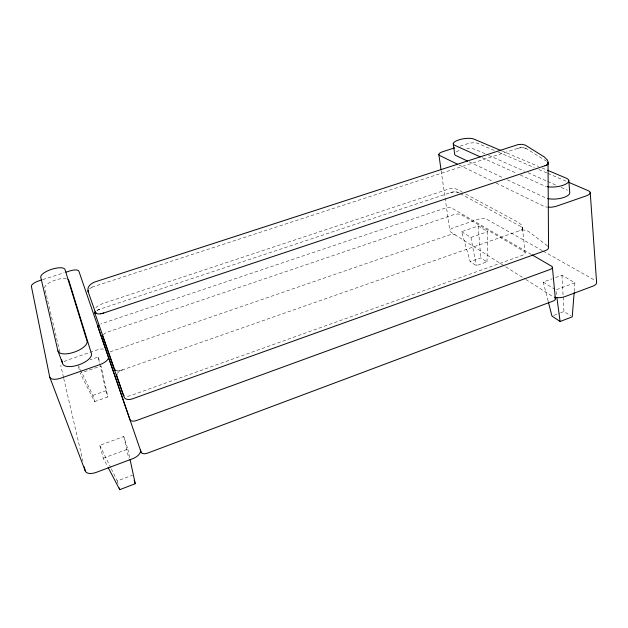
<?xml version="1.0" encoding="UTF-8"?>
<svg xmlns="http://www.w3.org/2000/svg" width="628" height="628" viewBox="0 0 628 628"><rect width="100%" height="100%" fill="white"/><g stroke="black" fill="none" stroke-linecap="round" stroke-linejoin="round"><path stroke-width="0.47" stroke-dasharray="3.14 2.35" d="M486.967 261.876L487.736 231.63L478.144 226.001L461.604 231.701L470.215 261.664L476.26 265.691L486.967 261.876L480.812 257.904L470.215 261.664M574.235 291.565L574.926 282.804L561.966 275.197L553.04 278.487M95.809 307.806L97.418 306.268L102.38 303.701L448.651 189.036C453.463 187.246 458.511 189.373 462.404 192.262M111.289 468.81L117.255 480.962L132.563 475.16M553.676 315.421L559.674 313.144M560.529 312.822L563.952 311.519L570.726 315.892M103.259 458.228L127.837 449.091L123.787 436.531L99.773 445.378L103.259 458.228L107.718 466.722M574.926 282.804L555.851 289.901L556.753 296.604M548.079 300.969L543.22 282.098L552.145 278.808M94.64 401.622L107.867 396.912L101.045 365.967L80.211 373.205L94.64 401.622L92.865 395.397L78.579 365.802M92.865 395.397L105.928 390.765L98.164 357.018L90.173 359.773M461.604 231.701L470.937 237.463L487.736 231.63M42.837 279.57L64.166 272.748M460.12 146.136L467.397 143.812A7.662 2.433 -8.7 0 1 477.68 143.317L494.793 150.649M501.764 150.877L538.596 166.467M542.192 167.99L547.577 170.274M498.397 152.188L534.42 167.629M538.926 169.56L547.027 173.03M547.93 173.414L566.849 181.523M485.067 153.774L475.223 149.417A11.116 3.603 -8.8 0 0 466.745 148.773M488.647 155.359L524.459 171.193M528.038 172.779L546.839 181.092M547.734 181.492L556.691 185.448M561.165 187.427L567.429 190.198M482.1 157.699L516.718 173.352M520.274 174.961L544.24 185.802A13.447 4.788 -6.4 0 0 546.525 186.532M469.265 161.875L503.774 178.156M507.314 179.828L545.363 197.773A13.361 4.906 -6.2 0 0 546.807 198.322M459.068 164.96L492.58 181.304M496.112 183.023L543.738 206.243A9.538 3.587 -6.1 0 0 547.42 207.146M465.85 194.115L518.414 222.414L521.421 224.95L522.794 227.948M459.468 193.204L457.749 192.278A4.946 1.798 -8.7 0 0 451.124 192.427L99.35 309.345A5.519 2.159 -18.1 0 0 96.579 310.648M460.324 193.675L522.009 227.195A5.652 2.261 -6.7 0 1 520.235 230.507L121.557 370.214A6.311 2.818 -19.1 0 1 116.149 370.763M542.317 250.635L487.187 219.51A7.371 2.889 -7.8 0 0 477.233 219.596L453.667 227.681A7.387 2.936 -8.3 0 0 450.708 232.046L525.047 279.02M543.165 251.114L594.912 280.331M531.319 254.419L451.367 207.884A4.325 1.633 -8.7 0 0 445.582 207.97L101.877 323.569A4.828 1.947 -18.4 0 0 100.716 324.024M543.22 282.098L555.066 289.414M546.627 161.302L526.185 148.475A5.581 2.426 -3.5 0 0 518.516 148.114L93.046 286.761A6.272 3.085 -17.5 0 0 89.922 288.323M525.879 279.539L553.653 297.091M547.451 245.823L528.368 231.363A6.209 3.148 -2.1 0 0 519.819 230.649M99.773 445.378L110.858 467.939M98.164 357.018L99.891 362.387M105.928 390.765L107.867 396.912M117.255 480.962L118.001 483.568M78.476 366.807L79.473 370.465M59.864 352.057L44.698 288.103A12.646 4.435 -18.2 0 1 52.517 281.132A12.646 4.435 -18.2 0 1 66.521 278.761M63.522 377.491L60.877 366.077A8.423 3.556 -20 0 1 60.94 365.08M63.742 378.441L82.943 461.18M123.787 436.531L128.709 458.197M127.837 449.091L129.839 458.456M470.937 237.463L476.26 265.691M441.178 170.777L449.844 230.664M522.496 228.302L525.134 252.888M478.144 226.001L480.812 257.904M561.966 275.197L563.952 311.519M64.15 361.712A8.423 3.556 -20 0 1 67.989 359.899L97.112 349.914A8.29 3.525 -19.2 0 1 104.397 349.254M456.266 151.945A11.116 3.603 -8.8 0 1 460.34 150.092M117.232 373.574A6.939 3.949 -19.2 0 1 122.068 370.033M89.506 289.021A7.387 3.635 -17.5 0 1 94.098 286.415M517.692 148.381A6.57 2.857 -3.5 0 1 526.719 148.805M103.353 334.724A6.421 2.653 -18.5 0 1 107.992 331.914L453.495 214.768A5.762 2.214 -8.5 0 1 461.219 214.674L524.121 251.42A6.563 2.771 -6.3 0 1 522.072 255.463L131.213 395.389A7.308 3.446 -19.5 0 1 125.961 396.182M97.002 310.57A6.5 2.543 -18.1 0 1 100.268 309.039M122.617 369.837A7.418 3.313 -19 0 1 116.251 370.489M521.483 226.904A6.641 2.653 -6.7 0 1 519.387 230.806M450.37 192.678A5.825 2.12 -8.7 0 1 458.165 192.498M110.183 351.868A4.749 2.049 -18.9 0 1 111.321 351.405L449.491 234.896A4.27 1.719 -8.4 0 1 455.206 234.896"/><path stroke-width="0.94" d="M574.157 292.538L572.234 316.865L560.105 321.489L551.965 316.072L548.322 301.919M108.157 467.577L119.736 489.659L135.263 483.725L130.043 459.39M41.903 279.86L39.124 280.755A8.8 3.022 -18.4 0 0 31.4 286.384L49.706 376.996L85.149 470.694A10.441 5.385 -22.8 0 0 96.272 472.358L132.5 458.778A10.221 5.346 -21.4 0 0 140.382 450.064M66.019 272.152L69.732 270.966A8.651 2.999 -17.8 0 1 78.861 271.17L141.127 452.239A5.817 3.069 -20.8 0 0 147.619 453.102L553.048 301.087A5.228 2.426 -4.6 0 0 555.081 298.143M454.664 147.886L442.834 151.662A7.677 2.481 -9.2 0 0 439.663 155.501L457.302 164.104M500.869 150.492L473.92 139.086A11.171 3.509 -8.9 0 0 458.942 139.848A11.171 3.509 -8.9 0 0 454.586 145.249L480.326 156.89M547.577 170.274L566.44 178.258A13.447 4.788 -6.4 0 1 564.721 184.624A13.447 4.788 -6.4 0 1 547.443 186.704M568.646 182.293L588.46 190.779A9.538 3.493 -5.6 0 1 586.246 195.881L556.965 206.039A9.538 3.587 -6.1 0 1 548.181 207.209M467.499 161.043L455.991 155.611A11.116 3.603 -8.8 0 1 454.664 153.962L453.259 143.655M532.159 254.905L551.517 266.17A5.314 2.316 -5.2 0 1 550.042 269.506L136.59 420.493A5.927 2.936 -20.1 0 1 130.02 419.747L97.952 326.937A4.828 1.947 -18.4 0 1 98.839 325.186M57.964 350.934A15.355 6.28 -19.5 0 0 74.167 352.167A15.355 6.28 -19.5 0 0 87.033 341.067L64.998 269.522A12.717 4.325 -18 0 0 51.755 269.263A12.717 4.325 -18 0 0 40.757 277.254L57.949 350.942L62.58 363.51A15.253 6.421 -19.7 0 0 78.736 364.86A15.253 6.421 -19.7 0 0 91.429 353.603L68.774 280.347A12.646 4.435 -18.2 0 0 68.036 279.389M140.491 450.386L141.127 452.239M548.315 162.715L547.49 160.124L544.295 156.945L525.44 145.194L521.931 144.314L517.927 144.628L96.72 281.368C92.504 282.506 86.782 285.771 88.038 290.992M134.18 480.294L135.263 483.725M119.242 487.917L119.736 489.659M61.677 359.695L62.58 363.51M84.27 466.887L85.149 470.694M438.807 154.362L441.044 169.811M556.887 297.562L560.105 321.489M552.397 267.245L555.356 298.747M568.772 180.377L569.745 192.388A13.361 4.906 -6.2 0 1 563.96 197.412A13.361 4.906 -6.2 0 1 547.64 198.542M590.202 192.333L596.6 282.215A9.106 4.074 -3.7 0 1 592.863 286.156L564.988 296.612A9.106 4.176 -4.4 0 1 554.493 297.162M548.032 163.107L548.542 247.66M49.706 376.996A11.006 4.686 -20.5 0 0 61.175 378.056L99.734 364.672A10.77 4.647 -19.4 0 0 108.456 356.696M116.847 374.429A6.939 3.949 -19.2 0 0 116.847 376.023L124.234 397.273A7.175 4.223 -19.6 0 0 132.437 398.843L545.669 250.478A6.429 3.328 -1.1 0 0 548.048 246.396M88.297 292.114A7.387 3.635 -17.5 0 1 88.203 291.4M103.761 312.987A7.654 3.901 -17.8 0 1 100.865 313.639M96.194 312.948A7.654 3.901 -17.8 0 1 95.142 311.716M547.899 162.519A6.814 3.03 -2.7 0 1 547.899 163.704M547.514 164.293A6.814 3.03 -2.7 0 1 544.986 165.753M88.187 290.332A6.272 3.085 -17.5 0 0 88.116 291.596L95.338 312.265A6.516 3.328 -17.9 0 0 102.662 313.356L545.842 165.47A5.801 2.583 -2.7 0 0 547.985 162.244M102.757 335.933A6.421 2.653 -18.5 0 0 102.811 336.467L123.119 394.588A7.308 3.446 -19.5 0 0 124.085 395.656M94.969 313.466A6.5 2.543 -18.1 0 1 95.118 312.391M115.411 370.175A7.418 3.313 -19 0 1 114.453 369.162M94.969 312.195A5.519 2.159 -18.1 0 0 94.844 313.105L114.618 369.633A6.311 2.818 -19.1 0 0 115.426 370.496"/></g></svg>
